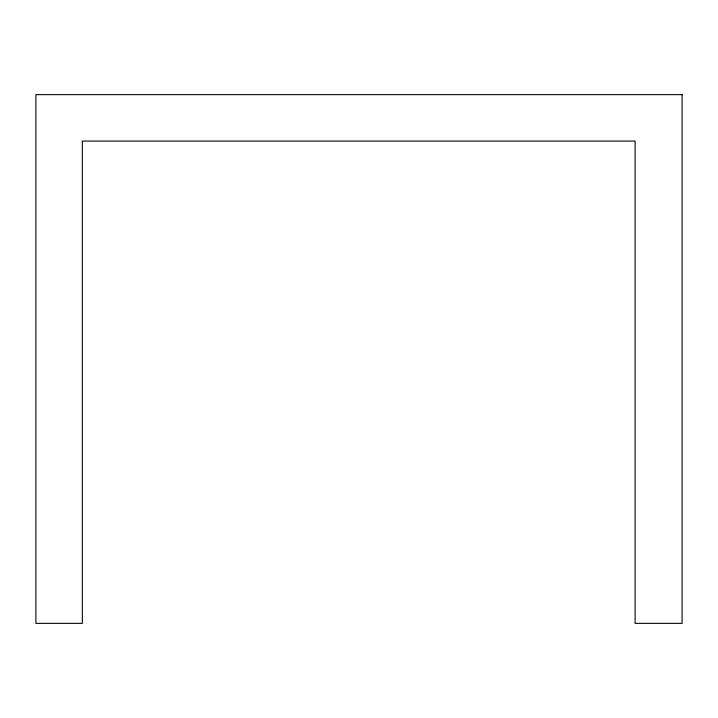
<?xml version="1.0" encoding="UTF-8"?>
<svg xmlns="http://www.w3.org/2000/svg" width="718" height="718" viewBox="0 0 718 718"><rect width="100%" height="100%" fill="white"/><g stroke="black" fill="none" stroke-linecap="round" stroke-linejoin="round"><path stroke-width="1.08" d="M682.1 94.641L35.9 94.641L35.9 623.359L82.337 623.359L82.337 141.078L635.107 141.078L635.107 623.359L682.1 623.359L682.1 94.641"/></g></svg>
